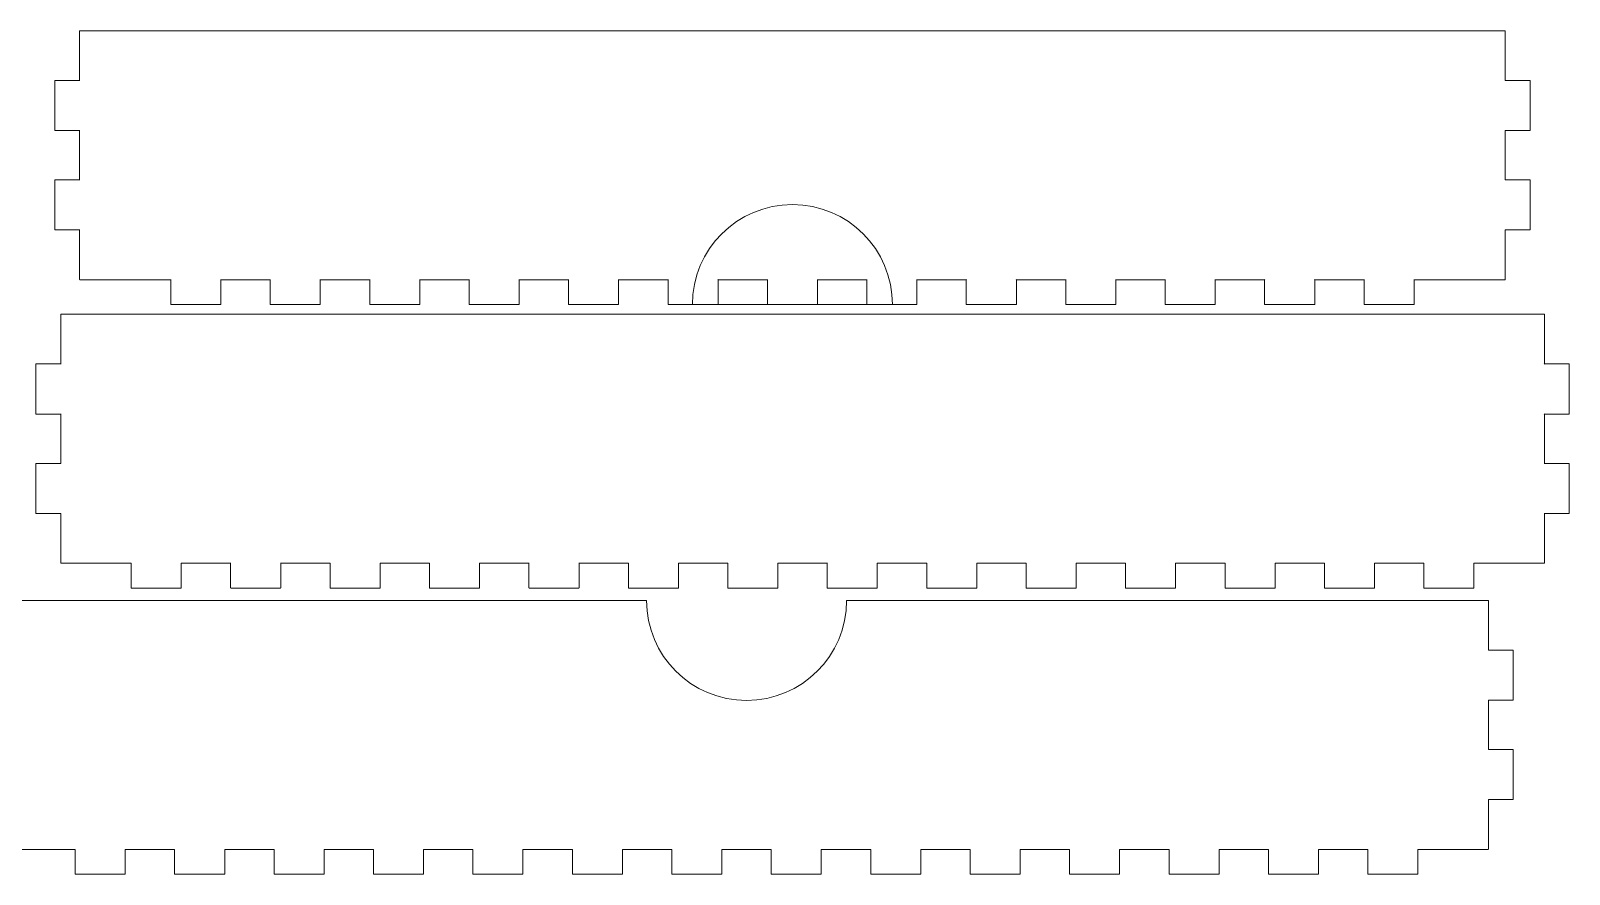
# Model space of a CAD drawing. Header units: millimetres. Extents: x 7 to 575, y 10 to 325.
# Drawn here: x 389.2 to 574.9, y 21.5 to 123.3 of the extents above; entities that cross this region are included whole.
import ezdxf

# ---------------------------------------------------------------- set-up
doc = ezdxf.new("R2010")
doc.units = ezdxf.units.MM
doc.header["$MEASUREMENT"] = 0
doc.layers.add('Layer 1', color=7, linetype='Continuous', lineweight=0)

msp = doc.modelspace()

# ---------------------------------------------------------------- linework, layer by layer
at = {"layer": 'Layer 1', "color": 18, "lineweight": 5, "true_color": 0x000000}
for points, knots in [([(395.14, 93.29), (395.14, 93.29), (406.12, 93.29), (406.12, 93.29), (406.14, 93.29), (406.12, 93.31), (406.12, 93.29), (406.12, 93.29), (406.12, 90.31), (406.12, 90.31), (406.12, 90.3), (406.13, 90.29), (406.14, 90.29), (406.14, 90.29), (412.14, 90.29), (412.14, 90.29), (412.15, 90.29), (412.16, 90.3), (412.16, 90.31), (412.16, 90.31), (412.16, 93.29), (412.16, 93.29), (412.16, 93.31), (412.14, 93.29), (412.16, 93.29), (412.16, 93.29), (418.12, 93.29), (418.12, 93.29), (418.14, 93.29), (418.12, 93.31), (418.12, 93.29), (418.12, 93.29), (418.12, 90.31), (418.12, 90.31), (418.12, 90.3), (418.13, 90.29), (418.14, 90.29), (418.14, 90.29), (424.14, 90.29), (424.14, 90.29), (424.15, 90.29), (424.16, 90.3), (424.16, 90.31), (424.16, 90.31), (424.16, 93.29), (424.16, 93.29), (424.16, 93.31), (424.14, 93.29), (424.16, 93.29), (424.16, 93.29), (430.12, 93.29), (430.12, 93.29), (430.14, 93.29), (430.12, 93.31), (430.12, 93.29), (430.12, 93.29), (430.12, 90.31), (430.12, 90.31), (430.12, 90.3), (430.13, 90.29), (430.14, 90.29), (430.14, 90.29), (436.14, 90.29), (436.14, 90.29), (436.15, 90.29), (436.16, 90.3), (436.16, 90.31), (436.16, 90.31), (436.16, 93.29), (436.16, 93.29), (436.16, 93.31), (436.14, 93.29), (436.16, 93.29), (436.16, 93.29), (442.12, 93.29), (442.12, 93.29), (442.14, 93.29), (442.12, 93.31), (442.12, 93.29), (442.12, 93.29), (442.12, 90.31), (442.12, 90.31), (442.12, 90.3), (442.13, 90.29), (442.14, 90.29), (442.14, 90.29), (448.14, 90.29), (448.14, 90.29), (448.15, 90.29), (448.16, 90.3), (448.16, 90.31), (448.16, 90.31), (448.16, 93.29), (448.16, 93.29), (448.16, 93.31), (448.14, 93.29), (448.16, 93.29), (448.16, 93.29), (454.12, 93.29), (454.12, 93.29), (454.14, 93.29), (454.12, 93.31), (454.12, 93.29), (454.12, 93.29), (454.12, 90.31), (454.12, 90.31), (454.12, 90.3), (454.13, 90.29), (454.14, 90.29), (454.14, 90.29), (460.14, 90.29), (460.14, 90.29), (460.15, 90.29), (460.16, 90.3), (460.16, 90.31), (460.16, 90.31), (460.16, 93.29), (460.16, 93.29), (460.16, 93.31), (460.14, 93.29), (460.16, 93.29), (460.16, 93.29), (466.12, 93.29), (466.12, 93.29), (466.14, 93.29), (466.12, 93.31), (466.12, 93.29), (466.12, 93.29), (466.12, 90.31), (466.12, 90.31), (466.12, 90.3), (466.13, 90.29), (466.14, 90.29), (466.14, 90.29), (472.14, 90.29), (472.14, 90.29), (472.15, 90.29), (472.16, 90.3), (472.16, 90.31), (472.16, 90.31), (472.16, 93.29), (472.16, 93.29), (472.16, 93.31), (472.14, 93.29), (472.16, 93.29), (472.16, 93.29), (478.12, 93.29), (478.12, 93.29), (478.14, 93.29), (478.12, 93.31), (478.12, 93.29), (478.12, 93.29), (478.12, 90.31), (478.12, 90.31), (478.12, 90.3), (478.13, 90.29), (478.14, 90.29), (478.14, 90.29), (484.14, 90.29), (484.14, 90.29), (484.15, 90.29), (484.16, 90.3), (484.16, 90.31), (484.16, 90.31), (484.16, 93.29), (484.16, 93.29), (484.16, 93.31), (484.14, 93.29), (484.16, 93.29), (484.16, 93.29), (490.12, 93.29), (490.12, 93.29), (490.14, 93.29), (490.12, 93.31), (490.12, 93.29), (490.12, 93.29), (490.12, 90.31), (490.12, 90.31), (490.12, 90.3), (490.13, 90.29), (490.14, 90.29), (490.14, 90.29), (496.14, 90.29), (496.14, 90.29), (496.15, 90.29), (496.16, 90.3), (496.16, 90.31), (496.16, 90.31), (496.16, 93.29), (496.16, 93.29), (496.16, 93.31), (496.14, 93.29), (496.16, 93.29), (496.16, 93.29), (502.12, 93.29), (502.12, 93.29), (502.14, 93.29), (502.12, 93.31), (502.12, 93.29), (502.12, 93.29), (502.12, 90.31), (502.12, 90.31), (502.12, 90.3), (502.13, 90.29), (502.14, 90.29), (502.14, 90.29), (508.14, 90.29), (508.14, 90.29), (508.15, 90.29), (508.16, 90.3), (508.16, 90.31), (508.16, 90.31), (508.16, 93.29), (508.16, 93.29), (508.16, 93.31), (508.14, 93.29), (508.16, 93.29), (508.16, 93.29), (514.12, 93.29), (514.12, 93.29), (514.14, 93.29), (514.12, 93.31), (514.12, 93.29), (514.12, 93.29), (514.12, 90.31), (514.12, 90.31), (514.12, 90.3), (514.13, 90.29), (514.14, 90.29), (514.14, 90.29), (520.14, 90.29), (520.14, 90.29), (520.15, 90.29), (520.16, 90.3), (520.16, 90.31), (520.16, 90.31), (520.16, 93.29), (520.16, 93.29), (520.16, 93.31), (520.14, 93.29), (520.16, 93.29), (520.16, 93.29), (526.12, 93.29), (526.12, 93.29), (526.14, 93.29), (526.12, 93.31), (526.12, 93.29), (526.12, 93.29), (526.12, 90.31), (526.12, 90.31), (526.12, 90.3), (526.13, 90.29), (526.14, 90.29), (526.14, 90.29), (532.14, 90.29), (532.14, 90.29), (532.15, 90.29), (532.16, 90.3), (532.16, 90.31), (532.16, 90.31), (532.16, 93.29), (532.16, 93.29), (532.16, 93.31), (532.14, 93.29), (532.16, 93.29), (532.16, 93.29), (538.12, 93.29), (538.12, 93.29), (538.14, 93.29), (538.12, 93.31), (538.12, 93.29), (538.12, 93.29), (538.12, 90.31), (538.12, 90.31), (538.12, 90.3), (538.13, 90.29), (538.14, 90.29), (538.14, 90.29), (544.14, 90.29), (544.14, 90.29), (544.15, 90.29), (544.16, 90.3), (544.16, 90.31), (544.16, 90.31), (544.16, 93.29), (544.16, 93.29), (544.16, 93.31), (544.14, 93.29), (544.16, 93.29), (544.16, 93.29), (550.12, 93.29), (550.12, 93.29), (550.14, 93.29), (550.12, 93.31), (550.12, 93.29), (550.12, 93.29), (550.12, 90.31), (550.12, 90.31), (550.12, 90.3), (550.13, 90.29), (550.14, 90.29), (550.14, 90.29), (556.14, 90.29), (556.14, 90.29), (556.15, 90.29), (556.16, 90.3), (556.16, 90.31), (556.16, 90.31), (556.16, 93.29), (556.16, 93.29), (556.16, 93.31), (556.14, 93.29), (556.16, 93.29), (556.16, 93.29), (567.14, 93.29), (567.14, 93.29), (567.15, 93.29), (567.16, 93.3), (567.16, 93.31), (567.16, 93.31), (567.16, 99.29), (567.16, 99.29), (567.16, 99.31), (567.14, 99.29), (567.16, 99.29), (567.16, 99.29), (570.14, 99.29), (570.14, 99.29), (570.15, 99.29), (570.16, 99.3), (570.16, 99.31), (570.16, 99.31), (570.16, 105.31), (570.16, 105.31), (570.16, 105.32), (570.15, 105.33), (570.14, 105.33), (570.14, 105.33), (567.16, 105.33), (567.16, 105.33), (567.14, 105.33), (567.16, 105.31), (567.16, 105.33), (567.16, 105.33), (567.16, 111.29), (567.16, 111.29), (567.16, 111.31), (567.14, 111.29), (567.16, 111.29), (567.16, 111.29), (570.14, 111.29), (570.14, 111.29), (570.15, 111.29), (570.16, 111.3), (570.16, 111.31), (570.16, 111.31), (570.16, 117.31), (570.16, 117.31), (570.16, 117.32), (570.15, 117.33), (570.14, 117.33), (570.14, 117.33), (567.16, 117.33), (567.16, 117.33), (567.14, 117.33), (567.16, 117.31), (567.16, 117.33), (567.16, 117.33), (567.16, 123.31), (567.16, 123.31), (567.16, 123.32), (567.15, 123.33), (567.14, 123.33), (567.14, 123.33), (395.14, 123.33), (395.14, 123.33), (395.13, 123.33), (395.12, 123.32), (395.12, 123.31), (395.12, 123.31), (395.12, 117.33), (395.12, 117.33), (395.12, 117.31), (395.14, 117.33), (395.12, 117.33), (395.12, 117.33), (392.14, 117.33), (392.14, 117.33), (392.13, 117.33), (392.12, 117.32), (392.12, 117.31), (392.12, 117.31), (392.12, 111.31), (392.12, 111.31), (392.12, 111.3), (392.13, 111.29), (392.14, 111.29), (392.14, 111.29), (395.12, 111.29), (395.12, 111.29), (395.14, 111.29), (395.12, 111.31), (395.12, 111.29), (395.12, 111.29), (395.12, 105.33), (395.12, 105.33), (395.12, 105.31), (395.14, 105.33), (395.12, 105.33), (395.12, 105.33), (392.14, 105.33), (392.14, 105.33), (392.13, 105.33), (392.12, 105.32), (392.12, 105.31), (392.12, 105.31), (392.12, 99.31), (392.12, 99.31), (392.12, 99.3), (392.13, 99.29), (392.14, 99.29), (392.14, 99.29), (395.12, 99.29), (395.12, 99.29), (395.14, 99.29), (395.12, 99.31), (395.12, 99.29), (395.12, 99.29), (395.12, 93.31), (395.12, 93.31), (395.12, 93.3), (395.13, 93.29), (395.14, 93.29)], [0, 0, 0, 0, 1, 1, 1, 2, 2, 2, 3, 3, 3, 4, 4, 4, 5, 5, 5, 6, 6, 6, 7, 7, 7, 8, 8, 8, 9, 9, 9, 10, 10, 10, 11, 11, 11, 12, 12, 12, 13, 13, 13, 14, 14, 14, 15, 15, 15, 16, 16, 16, 17, 17, 17, 18, 18, 18, 19, 19, 19, 20, 20, 20, 21, 21, 21, 22, 22, 22, 23, 23, 23, 24, 24, 24, 25, 25, 25, 26, 26, 26, 27, 27, 27, 28, 28, 28, 29, 29, 29, 30, 30, 30, 31, 31, 31, 32, 32, 32, 33, 33, 33, 34, 34, 34, 35, 35, 35, 36, 36, 36, 37, 37, 37, 38, 38, 38, 39, 39, 39, 40, 40, 40, 41, 41, 41, 42, 42, 42, 43, 43, 43, 44, 44, 44, 45, 45, 45, 46, 46, 46, 47, 47, 47, 48, 48, 48, 49, 49, 49, 50, 50, 50, 51, 51, 51, 52, 52, 52, 53, 53, 53, 54, 54, 54, 55, 55, 55, 56, 56, 56, 57, 57, 57, 58, 58, 58, 59, 59, 59, 60, 60, 60, 61, 61, 61, 62, 62, 62, 63, 63, 63, 64, 64, 64, 65, 65, 65, 66, 66, 66, 67, 67, 67, 68, 68, 68, 69, 69, 69, 70, 70, 70, 71, 71, 71, 72, 72, 72, 73, 73, 73, 74, 74, 74, 75, 75, 75, 76, 76, 76, 77, 77, 77, 78, 78, 78, 79, 79, 79, 80, 80, 80, 81, 81, 81, 82, 82, 82, 83, 83, 83, 84, 84, 84, 85, 85, 85, 86, 86, 86, 87, 87, 87, 88, 88, 88, 89, 89, 89, 90, 90, 90, 91, 91, 91, 92, 92, 92, 93, 93, 93, 94, 94, 94, 95, 95, 95, 96, 96, 96, 97, 97, 97, 98, 98, 98, 99, 99, 99, 100, 100, 100, 101, 101, 101, 102, 102, 102, 103, 103, 103, 104, 104, 104, 105, 105, 105, 106, 106, 106, 107, 107, 107, 108, 108, 108, 109, 109, 109, 110, 110, 110, 111, 111, 111, 112, 112, 112, 113, 113, 113, 114, 114, 114, 115, 115, 115, 116, 116, 116, 117, 117, 117, 118, 118, 118, 119, 119, 119, 120, 120, 120, 121, 121, 121, 122, 122, 122, 123, 123, 123, 124, 124, 124, 125, 125, 125, 126, 126, 126, 127, 127, 127, 128, 128, 128, 129, 129, 129, 130, 130, 130, 131, 131, 131, 132, 132, 132, 133, 133, 133, 134, 134, 134, 135, 135, 135, 136, 136, 136, 137, 137, 137, 138, 138, 138, 139, 139, 139, 140, 140, 140, 141, 141, 141, 142, 142, 142, 143, 143, 143, 144, 144, 144, 144]), ([(392.86, 59.08), (392.86, 59.08), (401.34, 59.08), (401.34, 59.08), (401.36, 59.08), (401.34, 59.1), (401.34, 59.08), (401.34, 59.08), (401.34, 56.1), (401.34, 56.1), (401.34, 56.09), (401.35, 56.08), (401.36, 56.08), (401.36, 56.08), (407.36, 56.08), (407.36, 56.08), (407.37, 56.08), (407.38, 56.09), (407.38, 56.1), (407.38, 56.1), (407.38, 59.08), (407.38, 59.08), (407.38, 59.1), (407.36, 59.08), (407.38, 59.08), (407.38, 59.08), (413.34, 59.08), (413.34, 59.08), (413.36, 59.08), (413.34, 59.1), (413.34, 59.08), (413.34, 59.08), (413.34, 56.1), (413.34, 56.1), (413.34, 56.09), (413.35, 56.08), (413.36, 56.08), (413.36, 56.08), (419.36, 56.08), (419.36, 56.08), (419.37, 56.08), (419.38, 56.09), (419.38, 56.1), (419.38, 56.1), (419.38, 59.08), (419.38, 59.08), (419.38, 59.1), (419.36, 59.08), (419.38, 59.08), (419.38, 59.08), (425.34, 59.08), (425.34, 59.08), (425.36, 59.08), (425.34, 59.1), (425.34, 59.08), (425.34, 59.08), (425.34, 56.1), (425.34, 56.1), (425.34, 56.09), (425.35, 56.08), (425.36, 56.08), (425.36, 56.08), (431.36, 56.08), (431.36, 56.08), (431.37, 56.08), (431.38, 56.09), (431.38, 56.1), (431.38, 56.1), (431.38, 59.08), (431.38, 59.08), (431.38, 59.1), (431.36, 59.08), (431.38, 59.08), (431.38, 59.08), (437.34, 59.08), (437.34, 59.08), (437.36, 59.08), (437.34, 59.1), (437.34, 59.08), (437.34, 59.08), (437.34, 56.1), (437.34, 56.1), (437.34, 56.09), (437.35, 56.08), (437.36, 56.08), (437.36, 56.08), (443.36, 56.08), (443.36, 56.08), (443.37, 56.08), (443.38, 56.09), (443.38, 56.1), (443.38, 56.1), (443.38, 59.08), (443.38, 59.08), (443.38, 59.1), (443.36, 59.08), (443.38, 59.08), (443.38, 59.08), (449.34, 59.08), (449.34, 59.08), (449.36, 59.08), (449.34, 59.1), (449.34, 59.08), (449.34, 59.08), (449.34, 56.1), (449.34, 56.1), (449.34, 56.09), (449.35, 56.08), (449.36, 56.08), (449.36, 56.08), (455.36, 56.08), (455.36, 56.08), (455.37, 56.08), (455.38, 56.09), (455.38, 56.1), (455.38, 56.1), (455.38, 59.08), (455.38, 59.08), (455.38, 59.1), (455.36, 59.08), (455.38, 59.08), (455.38, 59.08), (461.34, 59.08), (461.34, 59.08), (461.36, 59.08), (461.34, 59.1), (461.34, 59.08), (461.34, 59.08), (461.34, 56.1), (461.34, 56.1), (461.34, 56.09), (461.35, 56.08), (461.36, 56.08), (461.36, 56.08), (467.36, 56.08), (467.36, 56.08), (467.37, 56.08), (467.38, 56.09), (467.38, 56.1), (467.38, 56.1), (467.38, 59.08), (467.38, 59.08), (467.38, 59.1), (467.36, 59.08), (467.38, 59.08), (467.38, 59.08), (473.34, 59.08), (473.34, 59.08), (473.36, 59.08), (473.34, 59.1), (473.34, 59.08), (473.34, 59.08), (473.34, 56.1), (473.34, 56.1), (473.34, 56.09), (473.35, 56.08), (473.36, 56.08), (473.36, 56.08), (479.36, 56.08), (479.36, 56.08), (479.37, 56.08), (479.38, 56.09), (479.38, 56.1), (479.38, 56.1), (479.38, 59.08), (479.38, 59.08), (479.38, 59.1), (479.36, 59.08), (479.38, 59.08), (479.38, 59.08), (485.34, 59.08), (485.34, 59.08), (485.36, 59.08), (485.34, 59.1), (485.34, 59.08), (485.34, 59.08), (485.34, 56.1), (485.34, 56.1), (485.34, 56.09), (485.35, 56.08), (485.36, 56.08), (485.36, 56.08), (491.36, 56.08), (491.36, 56.08), (491.37, 56.08), (491.38, 56.09), (491.38, 56.1), (491.38, 56.1), (491.38, 59.08), (491.38, 59.08), (491.38, 59.1), (491.36, 59.08), (491.38, 59.08), (491.38, 59.08), (497.34, 59.08), (497.34, 59.08), (497.36, 59.08), (497.34, 59.1), (497.34, 59.08), (497.34, 59.08), (497.34, 56.1), (497.34, 56.1), (497.34, 56.09), (497.35, 56.08), (497.36, 56.08), (497.36, 56.08), (503.36, 56.08), (503.36, 56.08), (503.37, 56.08), (503.38, 56.09), (503.38, 56.1), (503.38, 56.1), (503.38, 59.08), (503.38, 59.08), (503.38, 59.1), (503.36, 59.08), (503.38, 59.08), (503.38, 59.08), (509.34, 59.08), (509.34, 59.08), (509.36, 59.08), (509.34, 59.1), (509.34, 59.08), (509.34, 59.08), (509.34, 56.1), (509.34, 56.1), (509.34, 56.09), (509.35, 56.08), (509.36, 56.08), (509.36, 56.08), (515.36, 56.08), (515.36, 56.08), (515.37, 56.08), (515.38, 56.09), (515.38, 56.1), (515.38, 56.1), (515.38, 59.08), (515.38, 59.08), (515.38, 59.1), (515.36, 59.08), (515.38, 59.08), (515.38, 59.08), (521.34, 59.08), (521.34, 59.08), (521.36, 59.08), (521.34, 59.1), (521.34, 59.08), (521.34, 59.08), (521.34, 56.1), (521.34, 56.1), (521.34, 56.09), (521.35, 56.08), (521.36, 56.08), (521.36, 56.08), (527.36, 56.08), (527.36, 56.08), (527.37, 56.08), (527.38, 56.09), (527.38, 56.1), (527.38, 56.1), (527.38, 59.08), (527.38, 59.08), (527.38, 59.1), (527.36, 59.08), (527.38, 59.08), (527.38, 59.08), (533.34, 59.08), (533.34, 59.08), (533.36, 59.08), (533.34, 59.1), (533.34, 59.08), (533.34, 59.08), (533.34, 56.1), (533.34, 56.1), (533.34, 56.09), (533.35, 56.08), (533.36, 56.08), (533.36, 56.08), (539.36, 56.08), (539.36, 56.08), (539.37, 56.08), (539.38, 56.09), (539.38, 56.1), (539.38, 56.1), (539.38, 59.08), (539.38, 59.08), (539.38, 59.1), (539.36, 59.08), (539.38, 59.08), (539.38, 59.08), (545.34, 59.08), (545.34, 59.08), (545.36, 59.08), (545.34, 59.1), (545.34, 59.08), (545.34, 59.08), (545.34, 56.1), (545.34, 56.1), (545.34, 56.09), (545.35, 56.08), (545.36, 56.08), (545.36, 56.08), (551.36, 56.08), (551.36, 56.08), (551.37, 56.08), (551.38, 56.09), (551.38, 56.1), (551.38, 56.1), (551.38, 59.08), (551.38, 59.08), (551.38, 59.1), (551.36, 59.08), (551.38, 59.08), (551.38, 59.08), (557.34, 59.08), (557.34, 59.08), (557.36, 59.08), (557.34, 59.1), (557.34, 59.08), (557.34, 59.08), (557.34, 56.1), (557.34, 56.1), (557.34, 56.09), (557.35, 56.08), (557.36, 56.08), (557.36, 56.08), (563.36, 56.08), (563.36, 56.08), (563.37, 56.08), (563.38, 56.09), (563.38, 56.1), (563.38, 56.1), (563.38, 59.08), (563.38, 59.08), (563.38, 59.1), (563.36, 59.08), (563.38, 59.08), (563.38, 59.08), (571.86, 59.08), (571.86, 59.08), (571.87, 59.08), (571.88, 59.09), (571.88, 59.1), (571.88, 59.1), (571.88, 65.08), (571.88, 65.08), (571.88, 65.1), (571.86, 65.08), (571.88, 65.08), (571.88, 65.08), (574.86, 65.08), (574.86, 65.08), (574.87, 65.08), (574.88, 65.09), (574.88, 65.1), (574.88, 65.1), (574.88, 71.1), (574.88, 71.1), (574.88, 71.11), (574.87, 71.12), (574.86, 71.12), (574.86, 71.12), (571.88, 71.12), (571.88, 71.12), (571.86, 71.12), (571.88, 71.1), (571.88, 71.12), (571.88, 71.12), (571.88, 77.08), (571.88, 77.08), (571.88, 77.1), (571.86, 77.08), (571.88, 77.08), (571.88, 77.08), (574.86, 77.08), (574.86, 77.08), (574.87, 77.08), (574.88, 77.09), (574.88, 77.1), (574.88, 77.1), (574.88, 83.1), (574.88, 83.1), (574.88, 83.11), (574.87, 83.12), (574.86, 83.12), (574.86, 83.12), (571.88, 83.12), (571.88, 83.12), (571.86, 83.12), (571.88, 83.1), (571.88, 83.12), (571.88, 83.12), (571.88, 89.1), (571.88, 89.1), (571.88, 89.11), (571.87, 89.12), (571.86, 89.12), (571.86, 89.12), (392.86, 89.12), (392.86, 89.12), (392.85, 89.12), (392.84, 89.11), (392.84, 89.1), (392.84, 89.1), (392.84, 83.12), (392.84, 83.12), (392.84, 83.1), (392.86, 83.12), (392.84, 83.12), (392.84, 83.12), (389.86, 83.12), (389.86, 83.12), (389.85, 83.12), (389.84, 83.11), (389.84, 83.1), (389.84, 83.1), (389.84, 77.1), (389.84, 77.1), (389.84, 77.09), (389.85, 77.08), (389.86, 77.08), (389.86, 77.08), (392.84, 77.08), (392.84, 77.08), (392.86, 77.08), (392.84, 77.1), (392.84, 77.08), (392.84, 77.08), (392.84, 71.12), (392.84, 71.12), (392.84, 71.1), (392.86, 71.12), (392.84, 71.12), (392.84, 71.12), (389.86, 71.12), (389.86, 71.12), (389.85, 71.12), (389.84, 71.11), (389.84, 71.1), (389.84, 71.1), (389.84, 65.1), (389.84, 65.1), (389.84, 65.09), (389.85, 65.08), (389.86, 65.08), (389.86, 65.08), (392.84, 65.08), (392.84, 65.08), (392.86, 65.08), (392.84, 65.1), (392.84, 65.08), (392.84, 65.08), (392.84, 59.1), (392.84, 59.1), (392.84, 59.09), (392.85, 59.08), (392.86, 59.08)], [0, 0, 0, 0, 1, 1, 1, 2, 2, 2, 3, 3, 3, 4, 4, 4, 5, 5, 5, 6, 6, 6, 7, 7, 7, 8, 8, 8, 9, 9, 9, 10, 10, 10, 11, 11, 11, 12, 12, 12, 13, 13, 13, 14, 14, 14, 15, 15, 15, 16, 16, 16, 17, 17, 17, 18, 18, 18, 19, 19, 19, 20, 20, 20, 21, 21, 21, 22, 22, 22, 23, 23, 23, 24, 24, 24, 25, 25, 25, 26, 26, 26, 27, 27, 27, 28, 28, 28, 29, 29, 29, 30, 30, 30, 31, 31, 31, 32, 32, 32, 33, 33, 33, 34, 34, 34, 35, 35, 35, 36, 36, 36, 37, 37, 37, 38, 38, 38, 39, 39, 39, 40, 40, 40, 41, 41, 41, 42, 42, 42, 43, 43, 43, 44, 44, 44, 45, 45, 45, 46, 46, 46, 47, 47, 47, 48, 48, 48, 49, 49, 49, 50, 50, 50, 51, 51, 51, 52, 52, 52, 53, 53, 53, 54, 54, 54, 55, 55, 55, 56, 56, 56, 57, 57, 57, 58, 58, 58, 59, 59, 59, 60, 60, 60, 61, 61, 61, 62, 62, 62, 63, 63, 63, 64, 64, 64, 65, 65, 65, 66, 66, 66, 67, 67, 67, 68, 68, 68, 69, 69, 69, 70, 70, 70, 71, 71, 71, 72, 72, 72, 73, 73, 73, 74, 74, 74, 75, 75, 75, 76, 76, 76, 77, 77, 77, 78, 78, 78, 79, 79, 79, 80, 80, 80, 81, 81, 81, 82, 82, 82, 83, 83, 83, 84, 84, 84, 85, 85, 85, 86, 86, 86, 87, 87, 87, 88, 88, 88, 89, 89, 89, 90, 90, 90, 91, 91, 91, 92, 92, 92, 93, 93, 93, 94, 94, 94, 95, 95, 95, 96, 96, 96, 97, 97, 97, 98, 98, 98, 99, 99, 99, 100, 100, 100, 101, 101, 101, 102, 102, 102, 103, 103, 103, 104, 104, 104, 105, 105, 105, 106, 106, 106, 107, 107, 107, 108, 108, 108, 109, 109, 109, 110, 110, 110, 111, 111, 111, 112, 112, 112, 113, 113, 113, 114, 114, 114, 115, 115, 115, 116, 116, 116, 117, 117, 117, 118, 118, 118, 119, 119, 119, 120, 120, 120, 121, 121, 121, 122, 122, 122, 123, 123, 123, 124, 124, 124, 125, 125, 125, 126, 126, 126, 127, 127, 127, 128, 128, 128, 129, 129, 129, 130, 130, 130, 131, 131, 131, 132, 132, 132, 133, 133, 133, 134, 134, 134, 135, 135, 135, 136, 136, 136, 137, 137, 137, 138, 138, 138, 139, 139, 139, 140, 140, 140, 141, 141, 141, 142, 142, 142, 143, 143, 143, 144, 144, 144, 145, 145, 145, 146, 146, 146, 147, 147, 147, 148, 148, 148, 149, 149, 149, 150, 150, 150, 151, 151, 151, 152, 152, 152, 152]), ([(568.1, 42.54), (568.11, 42.54), (568.12, 42.55), (568.12, 42.56), (568.12, 42.56), (568.12, 48.56), (568.12, 48.56), (568.12, 48.57), (568.11, 48.58), (568.1, 48.58), (568.1, 48.58), (565.12, 48.58), (565.12, 48.58), (565.12, 48.58), (565.12, 54.56), (565.12, 54.56), (565.12, 54.57), (565.11, 54.58), (565.1, 54.58), (565.1, 54.58), (487.67, 54.58), (487.67, 54.58), (487.67, 47.92), (482.26, 42.51), (475.6, 42.51), (468.94, 42.51), (463.53, 47.92), (463.53, 54.58), (463.53, 54.58), (386.1, 54.58), (386.1, 54.58), (386.09, 54.58), (386.08, 54.57), (386.08, 54.56), (386.08, 54.56), (386.08, 48.58), (386.08, 48.58), (386.08, 48.58), (383.1, 48.58), (383.1, 48.58), (383.09, 48.58), (383.08, 48.57), (383.08, 48.56), (383.08, 48.56), (383.08, 42.56), (383.08, 42.56), (383.08, 42.55), (383.09, 42.54), (383.1, 42.54), (383.1, 42.54), (386.08, 42.54), (386.08, 42.54), (386.08, 42.54), (386.08, 36.58), (386.08, 36.58), (386.08, 36.58), (383.1, 36.58), (383.1, 36.58), (383.09, 36.58), (383.08, 36.57), (383.08, 36.56), (383.08, 36.56), (383.08, 30.56), (383.08, 30.56), (383.08, 30.55), (383.09, 30.54), (383.1, 30.54), (383.1, 30.54), (386.08, 30.54), (386.08, 30.54), (386.08, 30.54), (386.08, 24.56), (386.08, 24.56), (386.08, 24.55), (386.09, 24.54), (386.1, 24.54), (386.1, 24.54), (394.58, 24.54), (394.58, 24.54), (394.58, 24.54), (394.58, 21.56), (394.58, 21.56), (394.58, 21.55), (394.59, 21.54), (394.6, 21.54), (394.6, 21.54), (400.6, 21.54), (400.6, 21.54), (400.61, 21.54), (400.62, 21.55), (400.62, 21.56), (400.62, 21.56), (400.62, 24.54), (400.62, 24.54), (400.62, 24.54), (406.58, 24.54), (406.58, 24.54), (406.58, 24.54), (406.58, 21.56), (406.58, 21.56), (406.58, 21.55), (406.59, 21.54), (406.6, 21.54), (406.6, 21.54), (412.6, 21.54), (412.6, 21.54), (412.61, 21.54), (412.62, 21.55), (412.62, 21.56), (412.62, 21.56), (412.62, 24.54), (412.62, 24.54), (412.62, 24.54), (418.58, 24.54), (418.58, 24.54), (418.58, 24.54), (418.58, 21.56), (418.58, 21.56), (418.58, 21.55), (418.59, 21.54), (418.6, 21.54), (418.6, 21.54), (424.6, 21.54), (424.6, 21.54), (424.61, 21.54), (424.62, 21.55), (424.62, 21.56), (424.62, 21.56), (424.62, 24.54), (424.62, 24.54), (424.62, 24.54), (430.58, 24.54), (430.58, 24.54), (430.58, 24.54), (430.58, 21.56), (430.58, 21.56), (430.58, 21.55), (430.59, 21.54), (430.6, 21.54), (430.6, 21.54), (436.6, 21.54), (436.6, 21.54), (436.61, 21.54), (436.62, 21.55), (436.62, 21.56), (436.62, 21.56), (436.62, 24.54), (436.62, 24.54), (436.62, 24.54), (442.58, 24.54), (442.58, 24.54), (442.58, 24.54), (442.58, 21.56), (442.58, 21.56), (442.58, 21.55), (442.59, 21.54), (442.6, 21.54), (442.6, 21.54), (448.6, 21.54), (448.6, 21.54), (448.61, 21.54), (448.62, 21.55), (448.62, 21.56), (448.62, 21.56), (448.62, 24.54), (448.62, 24.54), (448.62, 24.54), (454.58, 24.54), (454.58, 24.54), (454.58, 24.54), (454.58, 21.56), (454.58, 21.56), (454.58, 21.55), (454.59, 21.54), (454.6, 21.54), (454.6, 21.54), (460.6, 21.54), (460.6, 21.54), (460.61, 21.54), (460.62, 21.55), (460.62, 21.56), (460.62, 21.56), (460.62, 24.54), (460.62, 24.54), (460.62, 24.54), (466.58, 24.54), (466.58, 24.54), (466.58, 24.54), (466.58, 21.56), (466.58, 21.56), (466.58, 21.55), (466.59, 21.54), (466.6, 21.54), (466.6, 21.54), (472.6, 21.54), (472.6, 21.54), (472.61, 21.54), (472.62, 21.55), (472.62, 21.56), (472.62, 21.56), (472.62, 24.54), (472.62, 24.54), (472.62, 24.54), (478.58, 24.54), (478.58, 24.54), (478.58, 24.54), (478.58, 21.56), (478.58, 21.56), (478.58, 21.55), (478.59, 21.54), (478.6, 21.54), (478.6, 21.54), (484.6, 21.54), (484.6, 21.54), (484.61, 21.54), (484.62, 21.55), (484.62, 21.56), (484.62, 21.56), (484.62, 24.54), (484.62, 24.54), (484.62, 24.54), (490.58, 24.54), (490.58, 24.54), (490.58, 24.54), (490.58, 21.56), (490.58, 21.56), (490.58, 21.55), (490.59, 21.54), (490.6, 21.54), (490.6, 21.54), (496.6, 21.54), (496.6, 21.54), (496.61, 21.54), (496.62, 21.55), (496.62, 21.56), (496.62, 21.56), (496.62, 24.54), (496.62, 24.54), (496.62, 24.54), (502.58, 24.54), (502.58, 24.54), (502.58, 24.54), (502.58, 21.56), (502.58, 21.56), (502.58, 21.55), (502.59, 21.54), (502.6, 21.54), (502.6, 21.54), (508.6, 21.54), (508.6, 21.54), (508.61, 21.54), (508.62, 21.55), (508.62, 21.56), (508.62, 21.56), (508.62, 24.54), (508.62, 24.54), (508.62, 24.54), (514.58, 24.54), (514.58, 24.54), (514.58, 24.54), (514.58, 21.56), (514.58, 21.56), (514.58, 21.55), (514.59, 21.54), (514.6, 21.54), (514.6, 21.54), (520.6, 21.54), (520.6, 21.54), (520.61, 21.54), (520.62, 21.55), (520.62, 21.56), (520.62, 21.56), (520.62, 24.54), (520.62, 24.54), (520.62, 24.54), (526.58, 24.54), (526.58, 24.54), (526.58, 24.54), (526.58, 21.56), (526.58, 21.56), (526.58, 21.55), (526.59, 21.54), (526.6, 21.54), (526.6, 21.54), (532.6, 21.54), (532.6, 21.54), (532.61, 21.54), (532.62, 21.55), (532.62, 21.56), (532.62, 21.56), (532.62, 24.54), (532.62, 24.54), (532.62, 24.54), (538.58, 24.54), (538.58, 24.54), (538.58, 24.54), (538.58, 21.56), (538.58, 21.56), (538.58, 21.55), (538.59, 21.54), (538.6, 21.54), (538.6, 21.54), (544.6, 21.54), (544.6, 21.54), (544.61, 21.54), (544.62, 21.55), (544.62, 21.56), (544.62, 21.56), (544.62, 24.54), (544.62, 24.54), (544.62, 24.54), (550.58, 24.54), (550.58, 24.54), (550.58, 24.54), (550.58, 21.56), (550.58, 21.56), (550.58, 21.55), (550.59, 21.54), (550.6, 21.54), (550.6, 21.54), (556.6, 21.54), (556.6, 21.54), (556.61, 21.54), (556.62, 21.55), (556.62, 21.56), (556.62, 21.56), (556.62, 24.54), (556.62, 24.54), (556.62, 24.54), (565.1, 24.54), (565.1, 24.54), (565.11, 24.54), (565.12, 24.55), (565.12, 24.56), (565.12, 24.56), (565.12, 30.54), (565.12, 30.54), (565.12, 30.54), (568.1, 30.54), (568.1, 30.54), (568.11, 30.54), (568.12, 30.55), (568.12, 30.56), (568.12, 30.56), (568.12, 36.56), (568.12, 36.56), (568.12, 36.57), (568.11, 36.58), (568.1, 36.58), (568.1, 36.58), (565.12, 36.58), (565.12, 36.58), (565.12, 36.58), (565.12, 42.54), (565.12, 42.54), (565.12, 42.54), (568.1, 42.54), (568.1, 42.54)], [0, 0, 0, 0, 1, 1, 1, 2, 2, 2, 3, 3, 3, 4, 4, 4, 5, 5, 5, 6, 6, 6, 7, 7, 7, 8, 8, 8, 9, 9, 9, 10, 10, 10, 11, 11, 11, 12, 12, 12, 13, 13, 13, 14, 14, 14, 15, 15, 15, 16, 16, 16, 17, 17, 17, 18, 18, 18, 19, 19, 19, 20, 20, 20, 21, 21, 21, 22, 22, 22, 23, 23, 23, 24, 24, 24, 25, 25, 25, 26, 26, 26, 27, 27, 27, 28, 28, 28, 29, 29, 29, 30, 30, 30, 31, 31, 31, 32, 32, 32, 33, 33, 33, 34, 34, 34, 35, 35, 35, 36, 36, 36, 37, 37, 37, 38, 38, 38, 39, 39, 39, 40, 40, 40, 41, 41, 41, 42, 42, 42, 43, 43, 43, 44, 44, 44, 45, 45, 45, 46, 46, 46, 47, 47, 47, 48, 48, 48, 49, 49, 49, 50, 50, 50, 51, 51, 51, 52, 52, 52, 53, 53, 53, 54, 54, 54, 55, 55, 55, 56, 56, 56, 57, 57, 57, 58, 58, 58, 59, 59, 59, 60, 60, 60, 61, 61, 61, 62, 62, 62, 63, 63, 63, 64, 64, 64, 65, 65, 65, 66, 66, 66, 67, 67, 67, 68, 68, 68, 69, 69, 69, 70, 70, 70, 71, 71, 71, 72, 72, 72, 73, 73, 73, 74, 74, 74, 75, 75, 75, 76, 76, 76, 77, 77, 77, 78, 78, 78, 79, 79, 79, 80, 80, 80, 81, 81, 81, 82, 82, 82, 83, 83, 83, 84, 84, 84, 85, 85, 85, 86, 86, 86, 87, 87, 87, 88, 88, 88, 89, 89, 89, 90, 90, 90, 91, 91, 91, 92, 92, 92, 93, 93, 93, 94, 94, 94, 95, 95, 95, 96, 96, 96, 97, 97, 97, 98, 98, 98, 99, 99, 99, 100, 100, 100, 101, 101, 101, 102, 102, 102, 103, 103, 103, 104, 104, 104, 105, 105, 105, 106, 106, 106, 107, 107, 107, 108, 108, 108, 109, 109, 109, 110, 110, 110, 111, 111, 111, 112, 112, 112, 113, 113, 113, 114, 114, 114, 115, 115, 115, 116, 116, 116, 117, 117, 117, 118, 118, 118, 119, 119, 119, 119])]:
    msp.add_open_spline(points, degree=3, knots=knots, dxfattribs=at)
at = {"layer": 'Layer 1', "color": 5, "lineweight": 5, "true_color": 0x0000ff}
msp.add_open_spline([(481.14, 102.36), (474.48, 102.36), (469.07, 96.95), (469.07, 90.29), (469.07, 90.29), (493.21, 90.29), (493.21, 90.29), (493.21, 96.95), (487.8, 102.36), (481.14, 102.36)], degree=3, knots=[0, 0, 0, 0, 1, 1, 1, 2, 2, 2, 3, 3, 3, 3], dxfattribs=at)

doc.saveas('drawing.dxf')
